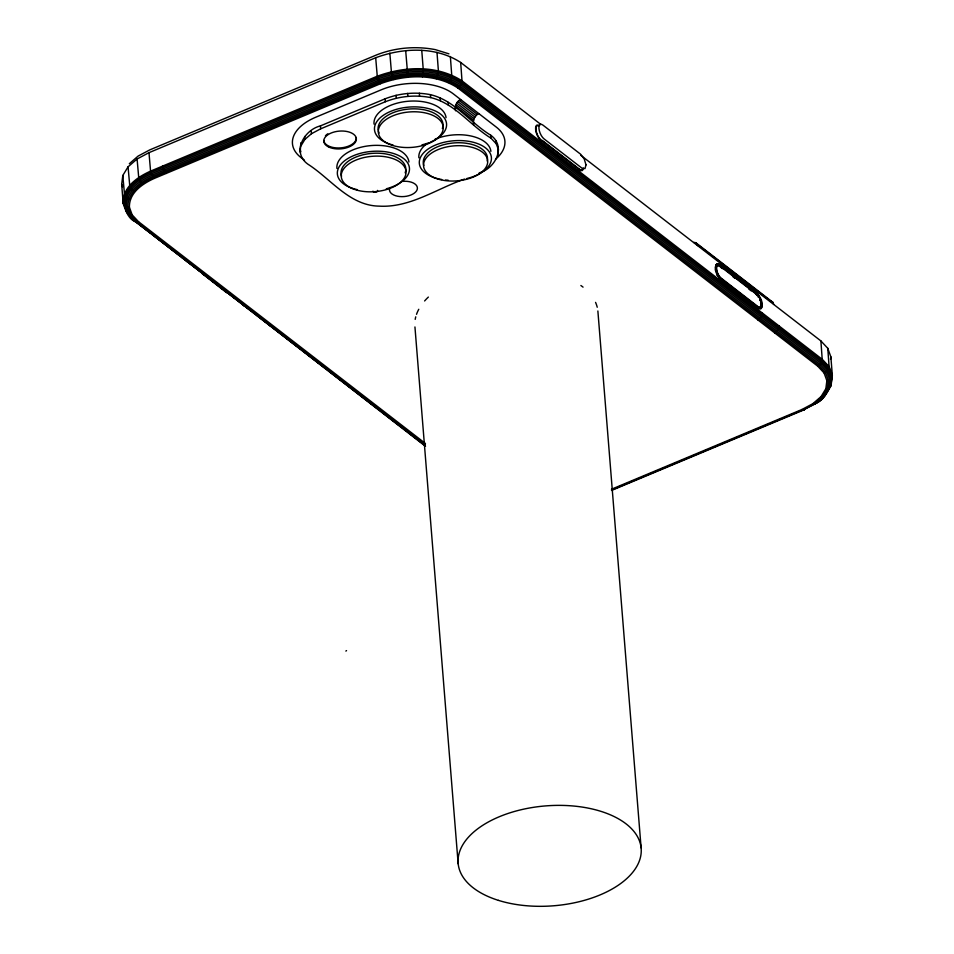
<?xml version="1.0" encoding="UTF-8"?>
<svg xmlns="http://www.w3.org/2000/svg" width="954" height="954" viewBox="0 0 954 954"><rect width="100%" height="100%" fill="white"/><g stroke="black" fill="none" stroke-linecap="round" stroke-linejoin="round"><path stroke-width="1.43" d="M715.297 267.621L715.619 266.488L715.572 270.996L715.977 265.057L717.563 263.709L719.948 264.616L756.701 293.021C760.505 296.754 763.987 303.396 761.22 308.524L757.941 308.082M460.663 99.55C456.394 101.374 454.438 106.371 455.547 110.759M478.848 113.609C474.579 115.434 472.635 120.431 473.733 124.819M762.413 313.067L761.268 317.11L757.953 319.972M779.156 326.018L778.011 330.048L774.696 332.91M611.442 489.259L801.897 409.516L803.602 410.041C810.781 405.307 823.326 402.016 825.937 392.833M831.196 384.188C828.764 391.128 821.239 404.019 812.915 403.649L801.897 409.516M812.915 403.649L821.084 396.566L825.842 388.731L828.668 388.242L830.624 386.573L832.329 375.304L830.851 356.796L827.774 348.293L820.893 340.924L580.914 155.407M425.46 443.527L138.569 221.733C129.577 222.902 125.022 209.665 123.149 202.868L121.671 184.36L122.804 175.476L128.063 166.831L137.09 158.996L148.979 152.664L375.685 57.741C402.767 47.688 435.68 46.186 460.675 62.463L540.835 124.425M138.569 221.733L132.177 214.9L129.41 207.209L126.429 206.815L124.139 205.229C123.734 189.56 138.366 179.65 151.137 173.926L377.76 79.039C404.52 69.093 437.039 67.603 461.736 83.69L821.895 362.115L828.716 369.413L831.745 377.808L829.741 379.787L826.868 380.694L825.842 388.731M129.41 207.209C129.028 192.744 142.611 183.669 154.381 178.386L380.467 83.737C405.14 74.519 435.155 73.112 457.908 88.03L817.709 366.169L824.101 373.002L826.868 380.694M464.598 179.066C436.574 188.713 410.041 207.948 379.179 206.136C349.51 205.73 330.788 178.732 307.796 164.112C291.411 152.258 304.064 129.875 320.437 125.892L385.094 98.822C399.452 93.194 415.3 91.727 430.433 94.661C454.688 100.373 470.179 122.744 490.714 135.206C506.574 146.558 495.269 168.679 479.218 172.817M300.212 152.199L300.808 142.814M498.286 147.119L497.702 156.504M830.517 359.336L830.851 356.796M828.668 388.242L829.741 379.787L826.832 371.678L820.19 364.583L460.186 86.277C436.312 70.691 404.842 72.134 378.965 81.77L152.568 176.562C140.226 182.107 126.035 191.659 126.429 206.815L129.339 214.924L135.981 222.02L425.401 445.756M829.789 387.539L830.898 378.905L827.917 370.629L821.179 363.426L461.08 85.049C436.741 69.177 404.675 70.656 378.309 80.458L151.769 175.297C139.189 180.95 124.747 190.705 125.153 206.159L128.122 214.423L132.177 214.9M583.502 168.226L582.417 170.551L580.211 170.683M715.977 265.057L715.595 266.381L716.633 264.115M422.467 76.904L423.302 70.191L421.751 50.312M715.285 269.195L715.607 268.289M716.168 265.558L717.563 263.709M716.979 265.212L717.957 265.367L718.684 263.876M301.047 145.735L304.875 139.427L311.457 133.715L320.675 128.814L385.333 101.744C399.69 96.115 415.527 94.649 430.671 97.582C454.927 103.294 470.417 125.666 490.952 138.127L496.295 143.839L498.525 150.04M828.943 387.896L823.648 396.482L815.062 403.947M719.948 264.616L719.054 265.999L717.957 265.367M760.29 308.929L758.931 308.237L760.314 307.057L761.876 307.582M436.252 78.729L438.494 72.206L436.992 52.327M803.602 410.041L804.747 409.111L612.194 489.76M582.727 169.001L581.165 170.17L578.792 169.204L541.121 140.095A8.252 3.554 67.3 0 1 536.136 130.626A8.252 3.554 67.3 0 1 538.855 125.642M756.927 295.49L757.989 294.261M129.327 163.718L138.091 156.098L149.73 149.909L376.794 54.831C395.35 47.605 415.813 45.875 435.346 49.632L448.94 53.853M814.036 403.971L822.431 396.697L827.321 388.648L828.37 380.396L825.52 372.489L819.009 365.525L459.101 87.291C435.763 72.027 404.997 73.458 379.704 82.891L153.451 177.611C141.395 183.037 127.49 192.35 127.872 207.185L130.722 215.079L137.245 222.055L425.401 444.814M825.866 394.062L816.517 402.85L802.791 409.958M448.344 82.533L450.24 80.565L451.814 76.38L450.36 56.524M758.025 296.944L759.241 295.931M716.12 272.904L715.941 270.364M345.873 651.069L346.541 650.604M457.908 88.03L460.186 86.277L462.106 82.306L460.675 62.463M817.709 366.169L820.19 364.583L822.312 360.755L820.893 340.924M721.081 278.628A7.811 3.363 67.3 0 1 716.263 268.789A7.811 3.363 67.3 0 1 720.031 265.594L756.772 293.999A7.811 3.363 67.3 0 1 761.59 303.837A7.811 3.363 67.3 0 1 757.822 307.045L721.081 278.628L720.103 279.033L718.97 277.96L757.905 308.023L756.927 308.428M720.187 280.023L721.152 279.617L720.103 279.033L759.157 308.75M755.723 293.427L756.701 293.021L755.806 294.404L756.772 293.999M757.822 307.045L756.856 307.45L757.905 308.023M611.502 490.463L804.27 409.755M229.831 293.26L226.503 292.628L201.843 273.345M824.101 373.002L826.832 371.678L829.181 368.101L827.774 348.293M759.789 300.546L761.28 300.081M718.601 276.696L716.919 274.788L719.853 278.365M693.641 242.435L695.919 242.781L772.859 302.287L773.706 304.457M760.624 304.243L762.234 304.338M821.084 396.566L824.673 395.946L831.101 385.428L832.329 375.304L829.264 366.801L822.384 359.431L462.165 80.971C437.171 64.693 404.257 66.196 377.176 76.248L150.47 171.171C137.543 176.967 122.744 187.008 123.149 202.868L128.122 214.423M130.436 199.171L127.502 198.36L124.592 195.26L122.804 175.476M760.612 305.817L762.222 306.151M271.246 326.077L268.682 324.992M770.939 301.249L772.859 302.287M135.194 191.349L132.511 190.12L129.827 186.626L128.063 166.831M759.73 307.88L761.22 308.524M143.362 184.253L141.109 182.655L138.831 178.827L137.09 158.996M539.547 125.415L536.625 125.153A9.039 3.899 67.3 0 0 538.616 137.817L541.18 140.751M577.707 169.073L578.863 169.884M694.858 242.435L773.444 303.265M720.198 266.893L722.5 268.658M732.839 276.648L735.129 278.425M748.914 289.086L751.215 290.863M542.146 140.345L579.841 169.478M731.67 288.895L733.96 290.672M748.89 302.215L751.192 303.992M459.172 100.385L477.358 114.444M457.813 101.553L475.998 115.613M456.68 102.984L474.865 117.044M455.857 104.582L474.043 118.642M455.38 106.24L473.566 120.299M304.505 160.284L301.011 157.589A52.16 28.465 -4.6 0 1 315.738 117.235L381.159 89.843A52.16 28.465 -4.6 0 1 453.281 93.838L496.318 127.12A52.16 28.465 -4.6 0 1 495.472 159.306M149.861 232.669L133.381 219.933L425.532 446.329M152.223 234.493L174.582 251.784M176.943 253.597L179.292 255.422M181.642 257.246L199.303 270.888M202.832 273.619L225.204 290.91M227.553 292.735L249.924 310.026M256.984 315.476L275.813 330.036M278.174 331.861L300.534 349.152M302.895 350.965L305.244 352.789M307.605 354.614L325.254 368.256M328.784 370.987L351.155 388.278M353.505 390.103L355.866 391.915M358.215 393.74L377.045 408.3M382.936 412.843L401.765 427.404M404.126 429.228L406.476 431.053M408.837 432.866L425.317 445.613M695.919 242.781L697.624 245.631M154.381 178.386L150.684 172.507L148.979 152.664M243.902 305.829L240.992 302.692M166.187 173.449L163.814 170.265L162.597 166.091M134.872 221.638L126.226 211.371M380.467 83.737L377.379 77.596L375.685 57.741M124.139 205.229L123.46 204.108C123.042 188.308 137.805 178.291 150.684 172.507L377.379 77.596C404.377 67.579 437.194 66.076 462.106 82.306L822.312 360.755L829.181 368.101L832.234 376.58M393.585 79.492L391.498 73.041L389.84 53.162M716.573 272.558L717.48 274.716M299.985 149.277L300.88 151.758M121.671 184.36L122.541 186.781M407.907 77.167L405.677 50.598M597.872 310.992L641.112 847.856M496.056 140.918L496.295 143.839M490.714 135.206L490.952 138.127M448.177 102.316L448.416 105.238M440.176 97.713L440.402 100.635M430.433 94.661L430.671 97.582M419.331 93.182L419.569 96.104M407.608 93.397L407.847 96.318M414.942 326.96L458.17 863.823M396.077 95.269L396.315 98.19M385.094 98.822L385.333 101.744M320.437 125.892L320.675 128.814M311.219 130.793L311.457 133.715M304.648 136.505L304.875 139.427M374.051 124.115A36.145 19.724 -4.6 0 1 407.883 101.279A36.145 19.724 -4.6 0 1 446.055 117.676M418.889 157.815A36.145 19.724 -4.6 0 1 426.688 143.863M435.012 139.224A36.145 19.724 -4.6 0 1 490.893 151.364M336.929 168.441A36.145 19.724 -4.6 0 1 370.76 145.604A36.145 19.724 -4.6 0 1 408.932 161.989M393.024 145.02A36.145 19.724 -4.6 0 1 382.184 116.114A36.145 19.724 -4.6 0 1 437.063 111.856A36.145 19.724 -4.6 0 1 430.409 142.11M429.085 142.647A36.145 19.724 -4.6 0 1 421.954 144.853M437.862 178.708A36.145 19.724 -4.6 0 1 429.073 148.383A36.145 19.724 -4.6 0 1 485.741 148.061A36.145 19.724 -4.6 0 1 466.78 178.541M448.153 180.211A36.145 19.724 -4.6 0 1 445.542 180.02M441.702 179.507A36.145 19.724 -4.6 0 1 439.245 179.03M357.285 189.655A36.145 19.724 -4.6 0 1 346.063 159.7A36.145 19.724 -4.6 0 1 402.91 158.018A36.145 19.724 -4.6 0 1 386.298 188.797M356.271 137.555A16.325 8.908 -4.6 0 1 340.995 147.858A16.325 8.908 -4.6 0 1 323.752 140.465M325.433 135.838A16.325 8.908 -4.6 0 1 327.818 133.775M379.12 133.035A32.543 17.756 -4.6 0 1 378.309 130.781M378.118 129.649A32.543 17.756 -4.6 0 1 412.82 108.851A32.543 17.756 -4.6 0 1 442.346 128.504M423.838 165.567A32.186 17.566 -4.6 0 1 454.486 142.885A32.186 17.566 -4.6 0 1 487.184 161.035M341.58 176.228A32.484 17.732 -4.6 0 1 373.563 153.272A32.484 17.732 -4.6 0 1 405.164 172.817M377.498 190.406A2.337 1.276 -4.6 0 1 375.733 192.159A2.337 1.276 -4.6 0 1 372.966 191.134M188.88 262.111A8.097 3.494 67.3 0 1 186.722 261.301M402.6 181.355A13.988 7.632 -4.6 0 1 417.399 188.367A13.988 7.632 -4.6 0 1 401.849 196.643A13.988 7.632 -4.6 0 1 389.757 188.188M415.205 319.375A91.822 50.109 -4.6 0 1 415.753 316.835M416.528 314.307A91.822 50.109 -4.6 0 1 418.77 309.287M424.613 300.963A91.822 50.109 -4.6 0 1 428.358 297.076M580.879 285.52A91.822 50.109 -4.6 0 1 583.049 287.13M595.558 302.382A91.822 50.109 -4.6 0 1 597.228 307.248M586.006 164.851L584.993 168.619L581.702 167.987L544.042 138.879A8.252 3.554 67.3 0 1 538.938 128.48A8.252 3.554 67.3 0 1 542.921 125.093L580.592 154.202L584.206 158.913L586.006 164.851M756.82 294.595L720.079 266.19A7.083 3.053 67.3 0 0 716.657 269.1A7.083 3.053 67.3 0 0 721.033 278.031L757.774 306.437A7.083 3.053 67.3 0 0 761.197 303.539A7.083 3.053 67.3 0 0 756.82 294.595M329.285 147.274A16.325 8.908 -4.6 0 0 356.045 140.87A16.325 8.908 -4.6 0 0 334.926 131.807A16.325 8.908 -4.6 0 0 329.285 147.274M389.232 144.197A32.543 17.756 -4.6 0 0 442.584 131.425A32.543 17.756 -4.6 0 0 400.489 113.359A32.543 17.756 -4.6 0 0 389.232 144.197M352.145 188.487A32.484 17.732 -4.6 0 0 405.39 175.739A32.484 17.732 -4.6 0 0 363.379 157.696A32.484 17.732 -4.6 0 0 352.145 188.487M434.308 177.73A32.186 17.566 -4.6 0 0 487.065 165.102A32.186 17.566 -4.6 0 0 445.435 147.238A32.186 17.566 -4.6 0 0 434.308 177.73M498.441 900.373A91.822 50.109 -4.6 0 0 641.028 854.164A91.822 50.109 -4.6 0 0 509.448 812.987A91.822 50.109 -4.6 0 0 498.441 900.373"/></g></svg>
